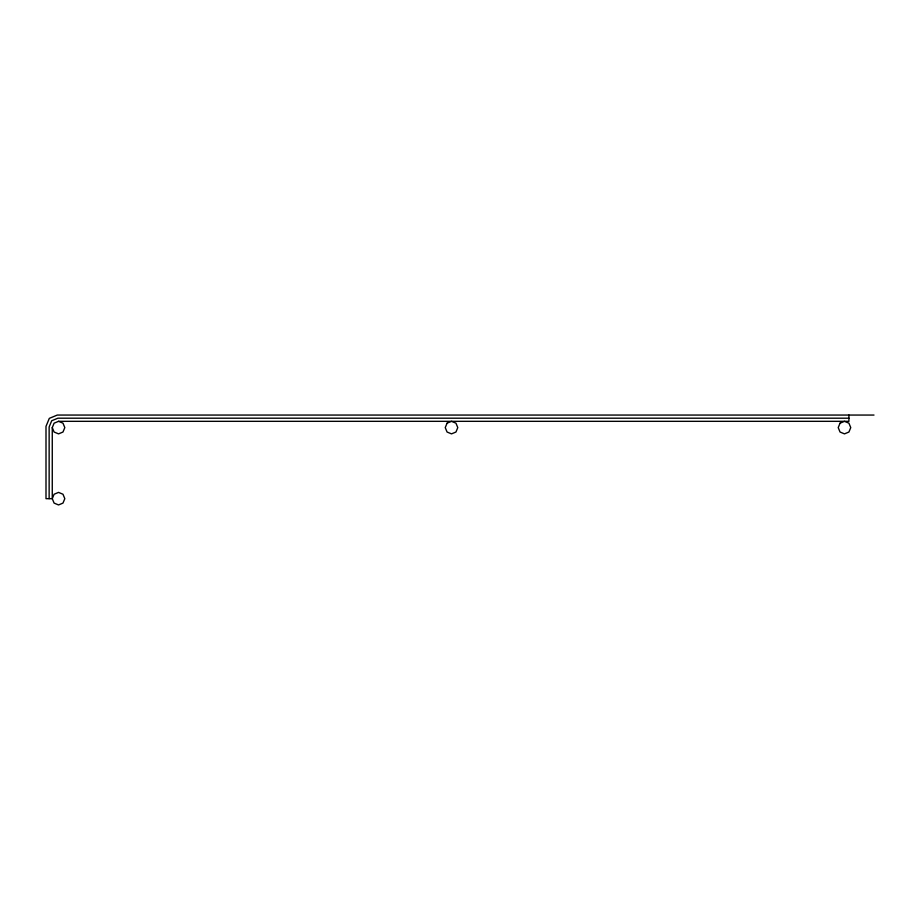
<?xml version="1.0" encoding="UTF-8"?>
<svg xmlns="http://www.w3.org/2000/svg" width="920" height="920" viewBox="0 0 920 920"><rect width="100%" height="100%" fill="white"/><g stroke="black" fill="none" stroke-linecap="round" stroke-linejoin="round"><path stroke-width="1.38" d="M874 415.058L57.293 415.058L49.312 418.37L46 426.351L46 498.674L52.267 498.674L54.107 494.235L58.546 492.395L62.974 494.235L64.814 498.674L62.974 503.102L58.546 504.942L54.107 503.102L52.267 498.674L52.267 427.604L54.107 423.166L58.546 421.325L848.918 421.325L848.918 415.058M848.918 418.197L57.914 418.197L51.704 420.762L49.139 426.972L49.139 498.674M58.546 421.325L62.974 423.166L64.814 427.604L62.974 432.032L58.546 433.872L54.107 432.032L52.267 427.604M447.074 423.166L445.245 427.604L447.074 432.032L451.513 433.872L455.952 432.032L457.78 427.604L455.952 423.166L451.513 421.325L447.074 423.166M840.052 423.166L838.212 427.604L840.052 432.032L844.48 433.872L848.918 432.032L850.758 427.604L848.918 423.166L844.48 421.325L840.052 423.166"/></g></svg>
